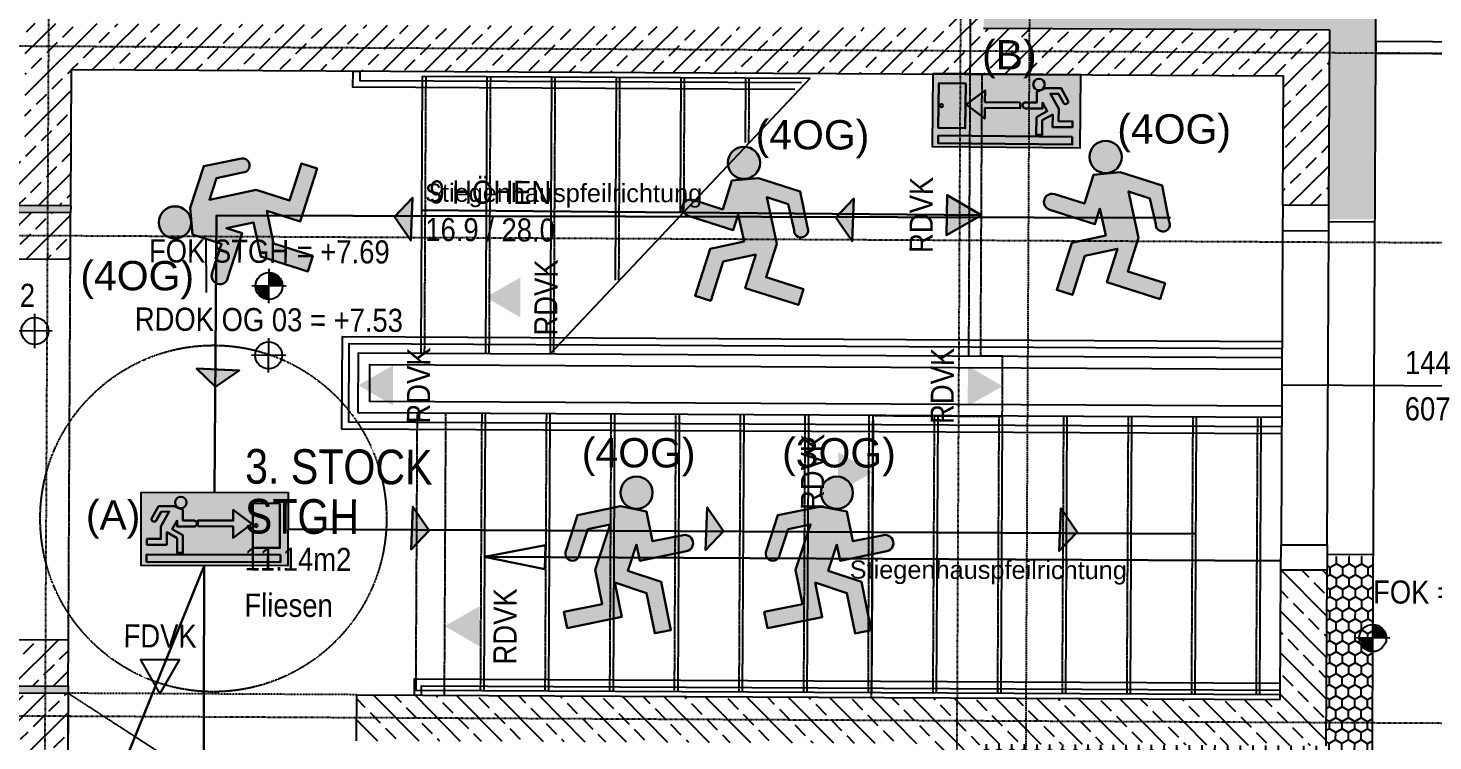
# Model space of a CAD drawing. Header units: millimetres. Extents: x -1798295 to -1733564, y -52013 to 52701.
# Drawn here: x -1785324 to -1779239, y 15150 to 18236 of the extents above; entities that cross this region are included whole.
import ezdxf
from ezdxf.enums import TextEntityAlignment as Align

# ---------------------------------------------------------------- set-up
doc = ezdxf.new("R2010")
doc.units = ezdxf.units.MM
for name, pattern in [('HIDDEN2', [0.1875, 0.125, -0.0625]), ('STRICHLINIE', [0.75, 0.5, -0.25]), ('STRICHPUNKT', [1, 0.5, -0.25, 0, -0.25])]:
    doc.linetypes.add(name, pattern=pattern)
for name, color, linetype in [('00-TXT---------M0', 8, 'Continuous'), ('01-BFL-G00-L03-M0', 10, 'Continuous'), ('01-SYM-G00-L03-M0', 8, 'Continuous'), ('01-TXT---------M0', 1, 'Continuous'), ('01-TXT---------PP', 1, 'Continuous'), ('01-TXT-G00-L03-M0', 1, 'Continuous'), ('02-AXO-G00-L03-M0', 8, 'STRICHPUNKT'), ('02-DIM-G00-L03-ACHSEN', 8, 'Continuous'), ('02-DIM-G00-L03-ROHBAU', 8, 'Continuous'), ('02-FIL-G00-L03-LILA', 223, 'Continuous'), ('02-FIL-G00-L03-STB', 8, 'Continuous'), ('02-HID-G00-L03-M0', 8, 'HIDDEN2'), ('02-TWA-G00-L03-M0', 4, 'Continuous'), ('02-WDA-G00-L03-M0', 8, 'Continuous'), ('02-ZWA-G00-L03-M0', 2, 'Continuous'), ('03-HID-G00-L03-M0', 8, 'HIDDEN2'), ('04-STO-G00-L03-M0', 1, 'Continuous'), ('04-SYM-G00-L03-EP', 8, 'Continuous'), ('04-TXT---------EP', 8, 'Continuous'), ('04-TXT-G00-L03-M0', 8, 'Continuous'), ('06-SYM-G00-L03-M0', 8, 'Continuous'), ('06-TXT-G00-L03-M0', 8, 'Continuous'), ('07-BAR-G00-L03-M0', 8, 'HIDDEN2')]:
    doc.layers.add(name, color=color, linetype=linetype)
doc.styles.add('ARIAL', font='arial.ttf', dxfattribs={"width": 0.85})
doc.styles.get("Standard").update_dxf_attribs({"font": 'arial.ttf'})
doc.dimstyles.new('pp chromy&schneider', dxfattribs={"dimscale": 0.005, "dimtxt": 25, "dimasz": 10, "dimexe": 0, "dimexo": 0, "dimgap": 5, "dimtad": 1, "dimdec": 1, "dimlfac": 100, "dimrnd": 0.1, "dimzin": 9, "dimdsep": 46, "dimtxsty": 'ARIAL', "dimblk": 'c&s kote', "dimcen": 0, "dimse1": 1, "dimse2": 1, "dimclrd": 8, "dimclrt": 8, "dimadec": 0, "dimazin": 0, "dimtfac": 0.75, "dimtdec": 1, "dimtix": 1, "dimtmove": 2, "dimatfit": 0, "dimldrblk": 'NONE', "dimfxl": 1, "dimtolj": 1, "dimlwd": -1, "dimarcsym": 0})
pattern_1 = [(89.70755, (-1820439.007, -33596.336), (-27.252855, 47.764726), [31.75, -63.5]), (209.70755, (-1820439.007, -33596.336), (-27.739039, -47.484027), [31.75, -63.5]), (149.70755, (-1820439.007, -33596.336), (-54.991893, 0.280699), [-63.5, 31.75])]

# ---------------------------------------------------------------- blocks, each defined once
blk = doc.blocks.new('06-TXT')
at = {"color": 8, "style": 'ARIAL', "width": 0.85}
blk.add_attdef('STAIR', text='', height=0.1, dxfattribs=at).set_placement((0.009, 0.0457), align=Align.CENTER)
blk.add_attdef('STG', text='', height=0.1, dxfattribs=at).set_placement((0.009, -0.0543), align=Align.TOP_CENTER)
blk = doc.blocks.new('01-SQM')
at = {"layer": '01-TXT---------M0', "color": 1, "style": 'ARIAL', "width": 0.85}
blk.add_attdef('ROOM', (0, 0), '', height=0.15, dxfattribs=at)
blk.add_attdef('AREA', text='', height=0.1, dxfattribs=at).set_placement((0, -0.06), align=Align.TOP_LEFT)
at = {"layer": '01-TXT---------PP', "color": 1, "style": 'ARIAL', "width": 0.85}
blk.add_attdef('NR', text='', height=0.15, dxfattribs=at).set_placement((-0.1173, 0), align=Align.RIGHT)
blk.add_attdef('FLOOR', text='', height=0.1, dxfattribs=at).set_placement((0, -0.26), align=Align.TOP_LEFT)
blk = doc.blocks.new('01-HK1')
for p, q in [((-0.0005, -0.0742), (-0.0005, 0.0742)), ((0.0737, 0), (-0.0747, 0))]:
    blk.add_line(p, q)
blk.add_circle((-0.0005, 0), 0.0586)
for points in [[(-0.0005, 0.0586), (0.0409, 0.0414), (-0.0005, 0)], [(-0.0005, 0), (0.0581, 0), (0.0409, 0.0414)], [(-0.0591, 0), (-0.0419, -0.0414), (-0.0005, 0)], [(-0.0419, -0.0414), (-0.0005, -0.0586), (-0.0005, 0)]]:
    blk.add_solid(points)
at = {"layer": '01-TXT---------M0', "color": 8, "style": 'ARIAL', "width": 0.85}
blk.add_attdef('HEIGHT', text='', height=0.1, dxfattribs=at).set_placement((0, 0.2), align=Align.TOP_CENTER)
blk = doc.blocks.new('04-TXT')
blk.add_line((0, 0), (0.9529, 0))
at = {"layer": '04-TXT---------EP', "color": 8, "style": 'ARIAL', "width": 0.85}
blk.add_attdef('WIDTH', text='', height=0.1, dxfattribs=at).set_placement((0.6322, 0.05), align=Align.CENTER)
blk.add_attdef('HEIGHT', text='', height=0.1, dxfattribs=at).set_placement((0.6322, -0.05), align=Align.TOP_CENTER)
blk = doc.blocks.new('c&s kote')
at = {"color": 8}
for p, q in [((0, -2), (0, 2)), ((0, 2), (0, -2)), ((-2, 0), (2, 0)), ((2, 0), (-2, 0))]:
    blk.add_line(p, q, dxfattribs=at)
blk.add_circle((0, 0), 0.5, dxfattribs=at)
blk = doc.blocks.new('*D267')
at = {"layer": '02-DIM-G00-L03-ACHSEN', "color": 8, "transparency": 16777216}
blk.add_arc((-1792666.4, 22001.5), 778.1, 89.71123, 180.44033, dxfattribs=at)
at = {"layer": 'Defpoints', "color": 0, "transparency": 16777216}
for p in [(-1792653.3, 24562.6), (-1793054.9, 22675.7), (-1776835.5, 22124.1), (-1797855.1, 21961.3), (-1792767.6, 2162.9)]:
    blk.add_point(p, dxfattribs=at)
at = {"layer": '02-DIM-G00-L03-ACHSEN', "color": 8, "transparency": 16777216, "xscale": 0.05, "yscale": 0.05, "zscale": 0.05}
for p, rotation in [((-1792662.4, 22779.6), 359.7093907912024), ((-1793444.5, 21995.4), 270.4421692186414)]:
    blk.add_blockref('c&s kote', p, dxfattribs=dict(at, rotation=rotation))
at = {"layer": '02-DIM-G00-L03-ACHSEN', "color": 8, "transparency": 16777216, "insert": (-1793217.4, 22551), "char_height": 0.125, "attachment_point": 5, "rotation": 45.07578, "style": 'ARIAL'}
blk.add_mtext('\\A1;90.74°', dxfattribs=at)
blk = doc.blocks.new('_None')
blk = doc.blocks.new('*D268')
at = {"layer": '02-DIM-G00-L03-ACHSEN', "color": 8, "transparency": 16777216}
blk.add_arc((-1792755.5, 4529.5), 1076, 180.01712, 269.70489, dxfattribs=at)
at = {"layer": 'Defpoints', "color": 0, "transparency": 16777216}
for p in [(-1792653.3, 24562.6), (-1797944.1, 4528.2), (-1780355.4, 4532.6), (-1793688.2, 3992.9), (-1792767.6, 2162.9)]:
    blk.add_point(p, dxfattribs=at)
at = {"layer": '02-DIM-G00-L03-ACHSEN', "color": 8, "transparency": 16777216, "xscale": 0.05, "yscale": 0.05, "zscale": 0.05}
for p, rotation in [((-1793831.5, 4529.2), 90.01578713805407), ((-1792761, 3453.5), 359.7062187732265)]:
    blk.add_blockref('c&s kote', p, dxfattribs=dict(at, rotation=rotation))
at = {"layer": '02-DIM-G00-L03-ACHSEN', "color": 8, "transparency": 16777216, "insert": (-1793518.2, 3770.5), "char_height": 0.125, "attachment_point": 5, "rotation": 314.861, "style": 'ARIAL'}
blk.add_mtext('\\A1;89.69°', dxfattribs=at)
blk = doc.blocks.new('*D269')
at = {"layer": '02-DIM-G00-L03-ACHSEN', "color": 8, "transparency": 16777216}
blk.add_arc((-1792685.8, 18195.1), 799.5, 89.71113, 179.70397, dxfattribs=at)
at = {"layer": 'Defpoints', "color": 0, "transparency": 16777216}
for p in [(-1792653.3, 24562.6), (-1793082, 18889.5), (-1797874.2, 18221.6), (-1776856, 18114.3), (-1792767.6, 2162.9)]:
    blk.add_point(p, dxfattribs=at)
at = {"layer": '02-DIM-G00-L03-ACHSEN', "color": 8, "transparency": 16777216, "xscale": 0.05, "yscale": 0.05, "zscale": 0.05}
for p, rotation in [((-1792681.7, 18994.5), 359.709341686303), ((-1793485.3, 18199.2), 269.7057583348827)]:
    blk.add_blockref('c&s kote', p, dxfattribs=dict(at, rotation=rotation))
at = {"layer": '02-DIM-G00-L03-ACHSEN', "color": 8, "transparency": 16777216, "insert": (-1793248.3, 18763.3), "char_height": 0.125, "attachment_point": 5, "rotation": 44.70755, "style": 'ARIAL'}
blk.add_mtext('\\A1;90.00°', dxfattribs=at)
blk = doc.blocks.new('*D281')
at = {"layer": '02-DIM-G00-L03-ROHBAU', "color": 8, "transparency": 16777216}
blk.add_arc((-1792666.4, 21995.7), 783.2, 89.71121, 180.37637, dxfattribs=at)
at = {"layer": 'Defpoints', "color": 0, "transparency": 16777216}
for p in [(-1792653.3, 24562.6), (-1793057.2, 22674.4), (-1774835.6, 22113.9), (-1797855.1, 21961.3), (-1792767.6, 2162.9)]:
    blk.add_point(p, dxfattribs=at)
at = {"layer": '02-DIM-G00-L03-ROHBAU', "color": 8, "transparency": 16777216, "xscale": 0.05, "yscale": 0.05, "zscale": 0.05}
for p, rotation in [((-1792662.4, 22778.8), 359.7093790118503), ((-1793449.5, 21990.5), 270.3781986254408)]:
    blk.add_blockref('c&s kote', p, dxfattribs=dict(at, rotation=rotation))
at = {"layer": '02-DIM-G00-L03-ROHBAU', "color": 8, "transparency": 16777216, "insert": (-1793220.7, 22549.1), "char_height": 0.125, "attachment_point": 5, "rotation": 45.04379, "style": 'ARIAL'}
blk.add_mtext('\\A1;91°', dxfattribs=at)
blk = doc.blocks.new('*D282')
at = {"layer": '02-DIM-G00-L03-ROHBAU', "color": 8, "transparency": 16777216}
blk.add_arc((-1792685.8, 18195.1), 799.5, 89.71113, 179.70397, dxfattribs=at)
at = {"layer": 'Defpoints', "color": 0, "transparency": 16777216}
for p in [(-1792653.3, 24562.6), (-1793082, 18889.5), (-1797874.2, 18221.6), (-1774856, 18104.1), (-1792767.6, 2162.9)]:
    blk.add_point(p, dxfattribs=at)
at = {"layer": '02-DIM-G00-L03-ROHBAU', "color": 8, "transparency": 16777216, "xscale": 0.05, "yscale": 0.05, "zscale": 0.05}
for p, rotation in [((-1792681.7, 18994.5), 359.7093416863025), ((-1793485.3, 18199.2), 269.7057583348218)]:
    blk.add_blockref('c&s kote', p, dxfattribs=dict(at, rotation=rotation))
at = {"layer": '02-DIM-G00-L03-ROHBAU', "color": 8, "transparency": 16777216, "insert": (-1793248.3, 18763.3), "char_height": 0.125, "attachment_point": 5, "rotation": 44.70755, "style": 'ARIAL'}
blk.add_mtext('\\A1;90°', dxfattribs=at)
blk = doc.blocks.new('01-HK2')
for p, q in [((0, -0.098), (0, 0.098)), ((0.098, 0), (-0.098, 0))]:
    blk.add_line(p, q)
blk.add_circle((0, 0), 0.0773)
at = {"layer": '01-TXT---------M0', "color": 8, "style": 'ARIAL', "width": 0.85}
blk.add_attdef('HEIGHT', text='', height=0.1, rotation=360, dxfattribs=at).set_placement((0, 0.132), align=Align.BOTTOM_CENTER)
blk = doc.blocks.new('01-hk4')
blk.add_lwpolyline([(0, 0, 0, 0.270625, 0), (0, 0.234375, 0.270625, 0.270625, 0)], format="xyseb")
at = {"layer": '00-TXT---------M0', "color": 8, "style": 'ARIAL', "width": 0.85}
blk.add_attdef('HEIGHT', text='', height=0.1, dxfattribs=at).set_placement((0, 0.35), align=Align.CENTER)
blk = doc.blocks.new('01-HK3')
blk.add_lwpolyline([(0, 0), (0.0423, 0.0732), (-0.0423, 0.0732)], close=True)
at = {"color": 0, "style": 'ARIAL', "width": 0.85}
blk.add_attdef('HEIGHT', text='', height=0.05, dxfattribs=at).set_placement((0, 0.35), align=Align.TOP_CENTER)
blk = doc.blocks.new('9809550')
at = {"color": 18, "lineweight": 30, "true_color": 0x000000}
for points in [[(423921.7, 99168.8), (423956.8, 99168.8), (423956.8, 99202.9), (423984.5, 99214.5), (424033.7, 99214.5), (424053.8, 99178.3)], [(424040.2, 99170.9), (424025.2, 99196.7), (423999.7, 99196.8), (424026.2, 99150.3), (424026.2, 99110.9), (424070.2, 99110.9), (424070.2, 99092.3), (424007.5, 99092.3), (424007.5, 99131.7), (423975, 99113.1), (423975, 99067), (423956.5, 99067), (423956.5, 99122.4), (423990.5, 99141.9), (423975.1, 99168.8), (423975.1, 99150.2), (423921.7, 99150.3)]]:
    blk.add_lwpolyline(points, dxfattribs=at)
blk.add_circle((423963.6, 99225.9), 18.1, dxfattribs=at)
for centre, radius, start, end in [((424047.8, 99173.1), 7.96, 195.7299, 41.4005), ((423921.7, 99159.5), 9.27, 89.9849, 270.0151)]:
    blk.add_arc(centre, radius, start, end, dxfattribs=at)
blk = doc.blocks.new('595995')
blk.add_hatch(color=256).paths.add_polyline_path([(423732.4, 99468.9), (423791.5, 99424.8), (423791.5, 99458.8), (423902.8, 99458.8), (423902.6, 99477.2), (423791.8, 99477.2), (423791.8, 99513.6)])
at = {"color": 18, "lineweight": 30, "true_color": 0x000000}
blk.add_lwpolyline([(423902.6, 99477.2), (423791.8, 99477.2), (423791.8, 99513.6), (423732.4, 99468.9), (423791.5, 99424.8), (423791.5, 99458.8), (423902.8, 99458.8), (423902.6, 99477.2)], dxfattribs=at)
blk = doc.blocks.new('RIVO-RZ-ARR_right')
h = blk.add_hatch(color=100)
h.paths.add_polyline_path([(423617.7, 99567.6), (423617.7, 99335.8), (424081.3, 99335.8), (424081.3, 99567.6)])
h.paths.add_polyline_path([(424057.5, 99371.2), (424057.5, 99347.4), (423635.1, 99347.4), (423635.1, 99371.2)], flags=16)
h.paths.add_polyline_path([(423970.6, 99533.1), (424055.7, 99533.1), (424055.7, 99392.7), (423970.6, 99392.7)], flags=16)
h = blk.add_hatch(color=256)
h.paths.add_polyline_path([(423706.5, 99506.1), (423680.1, 99459.6), (423680.1, 99420.2), (423636.1, 99420.2), (423636.1, 99401.6), (423698.8, 99401.6), (423698.8, 99441), (423731.3, 99422.4), (423731.3, 99376.3), (423749.8, 99376.3), (423749.8, 99431.8), (423715.7, 99451.2), (423731.2, 99478.1), (423731.2, 99459.5), (423784.6, 99459.6, 0.998804), (423784.5, 99478.1), (423749.5, 99478.1), (423749.5, 99512.3), (423721.8, 99523.9), (423672.6, 99523.9), (423652.5, 99487.7, 1.25347), (423666.1, 99480.2), (423681.1, 99506)])
h.paths.add_polyline_path([(423760.8, 99535.2, 1), (423724.6, 99535.2, 1)])
h = blk.add_hatch(color=256)
h.paths.add_polyline_path([(424055.7, 99533.1), (423970.6, 99533.1), (423970.6, 99392.7), (424055.7, 99392.7)])
h.paths.add_polyline_path([(423985.2, 99463.1, -1), (423975.2, 99463.1, -1)], flags=16)
blk.add_hatch(color=256).paths.add_polyline_path([(424057.5, 99347.4), (424057.5, 99371.2), (423635.1, 99371.2), (423635.1, 99347.4)])
blk.add_lwpolyline([(423617.7, 99567.6), (424081.3, 99567.6), (424081.3, 99335.8), (423617.7, 99335.8)], close=True)
at = {"color": 18, "lineweight": 30, "true_color": 0x000000}
for points in [[(424055.7, 99533.1), (423970.6, 99533.1), (423970.6, 99392.7), (424055.7, 99392.7)], [(424057.5, 99371.2), (423635.1, 99371.2), (423635.1, 99347.4), (424057.5, 99347.4)]]:
    blk.add_lwpolyline(points, close=True, dxfattribs=at)
blk.add_circle((423980.2, 99463.1), 5, dxfattribs=at)
at = {"xscale": -1, "rotation": 359.9999999997448}
blk.add_blockref('9809550', (847706.3, 309.3), dxfattribs=at)
at = {"rotation": 180.0000000000325}
blk.add_blockref('595995', (847699.7, 198937.4), dxfattribs=at)
blk = doc.blocks.new('RIVO-SIBEL-ARR-left')
h = blk.add_hatch(color=100)
h.paths.add_polyline_path([(3656.51, 1956.46), (3656.51, 1947.63), (3674.18, 1947.63), (3674.18, 1956.46)])
h.paths.add_polyline_path([(3662.75, 1954.45), (3662.75, 1953.06), (3666.97, 1953.06), (3666.98, 1952.36), (3662.74, 1952.36), (3662.74, 1951.07), (3660.49, 1952.74)], flags=16)
h.paths.add_polyline_path([(3660.42, 1955.25), (3660.42, 1949.9), (3657.18, 1949.9), (3657.18, 1955.25)], flags=16)
h.paths.add_polyline_path([(3657.73, 1952.58, -1), (3657.35, 1952.58, -1)], flags=0)
h.paths.add_polyline_path([(3667.61, 1953.06), (3668.95, 1953.06), (3668.95, 1954.36), (3669.48, 1954.59, -0.535619), (3668.52, 1955.23, -1), (3669.9, 1955.23, -0.302406), (3669.48, 1954.59), (3670.01, 1954.8), (3671.88, 1954.8), (3672.65, 1953.42, -1.25347), (3672.13, 1953.14), (3671.56, 1954.12), (3670.59, 1954.12), (3671.59, 1952.35), (3671.59, 1950.85), (3673.27, 1950.85), (3673.27, 1950.14), (3670.88, 1950.14), (3670.88, 1951.64), (3669.64, 1950.93), (3669.64, 1949.18), (3668.94, 1949.18), (3668.94, 1951.29), (3670.24, 1952.03), (3669.65, 1953.05), (3669.65, 1952.35), (3667.61, 1952.35, -1)], flags=16)
h.paths.add_polyline_path([(3673.27, 1948.98), (3673.27, 1948.07), (3657.18, 1948.07), (3657.18, 1948.98)], flags=16)
h = blk.add_hatch(color=256)
h.paths.add_polyline_path([(3670.59, 1954.12), (3671.56, 1954.12), (3672.13, 1953.14, 1.25347), (3672.65, 1953.42), (3671.88, 1954.8), (3670.01, 1954.8), (3668.95, 1954.36), (3668.95, 1953.06), (3667.61, 1953.06, 1), (3667.61, 1952.35), (3669.65, 1952.35), (3669.65, 1953.05), (3670.24, 1952.03), (3668.94, 1951.29), (3668.94, 1949.18), (3669.64, 1949.18), (3669.64, 1950.93), (3670.88, 1951.64), (3670.88, 1950.14), (3673.27, 1950.14), (3673.27, 1950.85), (3671.59, 1950.85), (3671.59, 1952.35)])
h.paths.add_polyline_path([(3668.52, 1955.23, 1), (3669.9, 1955.23, 1)])
h = blk.add_hatch(color=7)
h.paths.add_polyline_path([(3660.42, 1955.25), (3657.18, 1955.25), (3657.18, 1949.9), (3660.42, 1949.9)])
h.paths.add_polyline_path([(3657.73, 1952.58, -1), (3657.35, 1952.58, -1)], flags=16)
h.paths.add_polyline_path([(3673.27, 1948.07), (3673.27, 1948.98), (3657.18, 1948.98), (3657.18, 1948.07)])
blk.add_hatch(color=256).paths.add_polyline_path([(3662.75, 1953.06), (3662.75, 1954.45), (3660.49, 1952.74), (3662.74, 1951.07), (3662.74, 1952.36), (3666.98, 1952.36), (3666.97, 1953.06)])
blk.add_lwpolyline([(3656.51, 1956.46), (3674.18, 1956.46), (3674.18, 1947.63), (3656.51, 1947.63)], close=True)
at = {"color": 18, "lineweight": 30, "true_color": 0x000000}
for points in [[(3660.42, 1955.25), (3657.18, 1955.25), (3657.18, 1949.9), (3660.42, 1949.9)], [(3673.27, 1948.98), (3657.18, 1948.98), (3657.18, 1948.07), (3673.27, 1948.07)]]:
    blk.add_lwpolyline(points, close=True, dxfattribs=at)
blk.add_lwpolyline([(3666.97, 1953.06), (3662.75, 1953.06), (3662.75, 1954.45), (3660.49, 1952.74), (3662.74, 1951.07), (3662.74, 1952.36), (3666.98, 1952.36), (3666.97, 1953.06)], dxfattribs=at)
blk.add_circle((3657.54, 1952.58), 0.19, dxfattribs=at)
at = {"xscale": 0.0381026673526157, "yscale": 0.0381026673526157, "zscale": 0.0381026673526157}
blk.add_blockref('9809550', (-12484.93, -1825.54), dxfattribs=at)
blk = doc.blocks.new('4444444')
at = {"lineweight": 30}
h = blk.add_hatch(color=100, dxfattribs=at)
h.dxf.hatch_style = 1
h.paths.add_polyline_path([(431810.8, 98429.5), (431736, 98429.5), (431806.7, 98326.5)])
h.paths.add_polyline_path([(431814, 98511.5), (431736, 98429.5), (431810.8, 98429.5)])
at = {"color": 102, "lineweight": 30, "true_color": 0x21de37}
blk.add_lwpolyline([(431736, 98429.5), (431806.7, 98326.5), (431736, 98429.5), (431814, 98511.5), (431806.7, 98326.5)], dxfattribs=at)
blk = doc.blocks.new('750298750')
h = blk.add_hatch(color=3)
h.paths.add_polyline_path([(426943.6, 99576.9), (426968.1, 99576.8), (426982.5, 99552, 1.25347), (426995.6, 99559.2), (426976.3, 99594), (426929, 99594), (426902.3, 99582.8), (426902.3, 99550), (426868.6, 99550, 1), (426868.6, 99532.2), (426919.9, 99532.1), (426919.9, 99550), (426934.8, 99524.1), (426902.1, 99505.4), (426902.1, 99452.1), (426919.8, 99452.1), (426919.8, 99496.4), (426951.1, 99514.3), (426951.1, 99476.4), (427011.4, 99476.4), (427011.4, 99494.3), (426969.1, 99494.3), (426969.1, 99532.2)])
h.paths.add_polyline_path([(426891.5, 99604.9, 1), (426926.3, 99604.9, 1)])
at = {"xscale": 0.9619413167778113, "yscale": 0.9619413167778113, "zscale": 0.9619413167778113}
blk.add_blockref('9809550', (19080.8, 4155.4), dxfattribs=at)

msp = doc.modelspace()

# ---------------------------------------------------------------- hatches: boundary and pattern name
at = {"layer": '02-FIL-G00-L03-LILA', "true_color": 0x636466}
h = msp.add_hatch(dxfattribs=at)
h.set_pattern_fill('HONEY', color=251, scale=10, angle=197.04654197, style=0)
h.set_pattern_definition(pattern_1)
h.paths.add_polyline_path([(-1780984.4126, 18435.3634), (-1780977.1458, 19859.0386), (-1781177.1432, 19860.0594), (-1781177.4494, 19800.0602), (-1781185.4308, 18236.3869), (-1779685.4504, 18228.7306), (-1779689.3295, 17468.7405), (-1779689.6358, 17408.7413), (-1779489.6384, 17407.7204), (-1779484.4321, 18427.7071)])
h = msp.add_hatch(dxfattribs=at)
h.set_pattern_fill('HONEY', color=251, scale=10, angle=107.04654197, style=0)
h.set_pattern_definition([(359.70755, (-1820439.007, -33596.336), (47.764726, 27.252855), [31.75, -63.5]), (119.70755, (-1820439.007, -33596.336), (-47.484027, 27.739039), [31.75, -63.5]), (59.70755, (-1820439.007, -33596.336), (0.280699, 54.991893), [-63.5, 31.75])])
h.paths.add_polyline_path([(-1785139.4117, 17466.5587), (-1787569.38, 17478.9619), (-1787580.1499, 15368.9894), (-1785150.1815, 15356.5862), (-1785150.0284, 15386.5858), (-1787549.9971, 15398.8359), (-1787539.5335, 17448.8092), (-1785139.5648, 17436.5591)])
h = msp.add_hatch(dxfattribs=at)
h.set_pattern_fill('HONEY', color=251, scale=10, angle=197.04654197, style=0)
h.set_pattern_definition(pattern_1)
h.paths.add_polyline_path([(-1779502.2968, 14927.7527), (-1779497.0905, 15947.7395), (-1779697.0879, 15948.7603), (-1779697.3942, 15888.7611), (-1779701.2734, 15128.771), (-1781201.2538, 15136.4273), (-1781205.184, 14366.4373), (-1781205.4903, 14306.4381), (-1781005.4929, 14305.4172), (-1781002.2773, 14935.409)])
at = {"layer": '02-FIL-G00-L03-STB', "true_color": 0x636466}
h = msp.add_hatch(dxfattribs=at)
h.set_pattern_fill('ANSI33', color=251, scale=20, angle=107.04654197, style=0)
h.set_pattern_definition([(44.70755, (-1820439.01, -33596.34), (-89.34302, 90.25976), []), (44.70755, (-1820349.2, -33596.8), (-89.34302, 90.25976), [63.5, -31.75])])
h.paths.add_polyline_path([(-1785150.1815, 15356.5862), (-1787580.1499, 15368.9894), (-1787569.38, 17478.9619), (-1785139.4117, 17466.5587), (-1785136.4002, 18056.551), (-1779886.4686, 18029.754), (-1779889.3269, 17469.7613), (-1779689.3295, 17468.7405), (-1779685.4504, 18228.7306), (-1781185.4308, 18236.3869), (-1781177.4494, 19800.0602), (-1781257.4484, 19800.4685), (-1781257.4483, 19800.4802), (-1781377.4467, 19801.1103), (-1781385.4282, 18237.4077), (-1785335.3768, 18257.5693), (-1785338.3882, 17667.577), (-1785678.3838, 17669.3124), (-1787768.3566, 17679.9802), (-1787783.4865, 14670.0182), (-1787583.7228, 14668.9985), (-1787581.1707, 15168.992), (-1785351.1998, 15157.6097), (-1785353.905, 14627.6166), (-1785153.9076, 14626.5957)])
h = msp.add_hatch(dxfattribs=at)
h.set_pattern_fill('ANSI33', color=251, scale=20, angle=107.04654197, style=0)
h.set_pattern_definition([(44.70755, (-1820439.01, -33596.34), (-89.34302, 90.25976), []), (44.70755, (-1820349.2, -33596.8), (-89.34302, 90.25976), [63.5, -31.75])])
h.paths.add_polyline_path([(-1785139.5648, 17436.5591), (-1787539.5335, 17448.8092), (-1787549.9971, 15398.8359), (-1785150.0284, 15386.5858), (-1785149.0076, 15586.5832), (-1787348.9789, 15597.8124), (-1787340.557, 17247.791), (-1785140.5856, 17236.5617)])
h = msp.add_hatch(dxfattribs=at)
h.set_pattern_fill('ANSI33', color=251, scale=20, angle=197.04654197, style=0)
h.set_pattern_definition([(134.70755, (-1820439.01, -33596.34), (-90.25976, -89.34302), []), (134.70755, (-1820438.55, -33506.53), (-90.25976, -89.34302), [63.5, -31.75])])
h.paths.add_polyline_path([(-1779697.3942, 15888.7611), (-1779897.3916, 15889.7819), (-1779900.2499, 15329.7892), (-1783900.1978, 15350.206), (-1783901.2187, 15150.2086), (-1781401.2512, 15137.4481), (-1781405.1814, 14367.4581), (-1781205.184, 14366.4373), (-1781201.2538, 15136.4273), (-1779701.2734, 15128.771)])

# ---------------------------------------------------------------- linework, layer by layer
msp.add_line((-1784554.4429, 17326.5739), (-1784553.0524, 17092.1122))
at = {"color": 1, "lineweight": 30}
for points in [[(-1783619.4825, 17448.8005), (-1781194.5652, 17426.423), (-1781343.2981, 17513.2442), (-1781345.8994, 17339.6092), (-1781194.5652, 17426.423)], [(-1783347.1425, 15947.3909), (-1783081.985, 15997.5761), (-1783085.1448, 15894.1672), (-1783347.1425, 15947.3909), (-1779897.1874, 15929.7814)]]:
    msp.add_lwpolyline(points, dxfattribs=at)
at = {"color": 102, "lineweight": 30, "true_color": 0x21de37}
for points in [[(-1780375.7938, 17414.8594), (-1784508.5081, 17424.3157), (-1784515.7921, 16226.6497)], [(-1784198.0284, 16066.858), (-1780266.595, 16046.7909)], [(-1785156.6128, 14096.6026), (-1784564.9212, 14093.5825), (-1784560.7681, 15908.6234)]]:
    msp.add_lwpolyline(points, dxfattribs=at)
at = {"color": 4, "lineweight": 30}
msp.add_lwpolyline([(-1785293.3808, 14100.6764), (-1784560.7681, 15908.6234)], dxfattribs=at)
at = {"layer": '01-BFL-G00-L03-M0', "color": 251, "linetype": 'STRICHLINIE', "ltscale": 0.5, "true_color": 0x636466}
msp.add_lwpolyline([(-1781030.6604, 9392.3281), (-1780964.3569, 22382.1598), (-1777964.7341, 22405.372)], dxfattribs=at)
at = {"layer": '02-AXO-G00-L03-M0', "color": 251, "true_color": 0x636466}
for points in [[(-1785203.3871, 24524.5717), (-1785317.721, 2124.8635)], [(-1781253.4385, 24504.4102), (-1781367.7724, 2104.702)], [(-1776855.9976, 18114.287), (-1797874.2244, 18221.5695)], [(-1776860.1831, 17294.2977), (-1797878.4098, 17401.5802)], [(-1776870.7998, 15214.3248), (-1797889.0266, 15321.6073)]]:
    msp.add_lwpolyline(points, dxfattribs=at)
at = {"layer": '02-HID-G00-L03-M0', "color": 251, "true_color": 0x636466}
for points in [[(-1781163.6261, 33814.6613), (-1781250.3881, 16816.6999)], [(-1781670.2269, 15338.8236), (-1781663.9997, 16558.8077), (-1781104.007, 16555.9494), (-1781102.6799, 16815.946), (-1781197.6787, 16816.4309), (-1781191.4516, 18036.415)], [(-1785149.0076, 15586.5832), (-1785140.5856, 17236.5617)], [(-1783520.2028, 15348.2664), (-1783513.9756, 16568.2505)]]:
    msp.add_lwpolyline(points, dxfattribs=at)
at = {"layer": '02-HID-G00-L03-M0', "color": 251, "ltscale": 0.5, "true_color": 0x636466}
msp.add_lwpolyline([(-1783900.1978, 15350.206), (-1785150.1815, 15356.5862)], dxfattribs=at)
at = {"layer": '02-TWA-G00-L03-M0', "color": 251, "true_color": 0x636466}
for p, q in [((-1781185.4308, 18236.3869), (-1779685.4504, 18228.7306)), ((-1785139.4117, 17466.5587), (-1787569.38, 17478.9619)), ((-1787580.1499, 15368.9894), (-1785150.1815, 15356.5862)), ((-1783901.2187, 15150.2086), (-1783900.1978, 15350.206)), ((-1783900.1978, 15350.206), (-1779900.2499, 15329.7892))]:
    msp.add_line(p, q, dxfattribs=at)
for points in [[(-1779689.3295, 17468.7405), (-1779685.4504, 18228.7306)], [(-1785139.4117, 17466.5587), (-1785136.4002, 18056.551)], [(-1785136.4002, 18056.551), (-1779886.4686, 18029.754)], [(-1779889.3269, 17469.7613), (-1779886.4686, 18029.754)], [(-1779689.3295, 17468.7405), (-1779889.3269, 17469.7613)], [(-1779900.2499, 15329.7892), (-1779897.3916, 15889.7819)], [(-1779697.3942, 15888.7611), (-1779897.3916, 15889.7819)], [(-1779701.2734, 15128.771), (-1779697.3942, 15888.7611)], [(-1785150.1815, 15356.5862), (-1785153.831, 14641.5955)], [(-1785150.1815, 15356.5862), (-1785151.2024, 15156.5888)]]:
    msp.add_lwpolyline(points, dxfattribs=at)
msp.add_lwpolyline([(-1785139.5648, 17436.5591), (-1787539.5335, 17448.8092), (-1787549.9971, 15398.8359), (-1785150.0284, 15386.5858), (-1785149.0076, 15586.5832), (-1787348.9789, 15597.8124), (-1787340.557, 17247.791), (-1785140.5856, 17236.5617)], close=True, dxfattribs=at)
at = {"layer": '02-WDA-G00-L03-M0', "color": 251, "true_color": 0x636466}
for points in [[(-1781002.2773, 14935.409), (-1779502.2968, 14927.7527), (-1779484.4321, 18427.7071), (-1780984.4126, 18435.3634)], [(-1785139.4117, 17466.5587), (-1785139.5648, 17436.5591)], [(-1779689.6868, 17398.7414), (-1779489.6894, 17397.7206)], [(-1779697.0369, 15958.7602), (-1779497.0395, 15957.7393)], [(-1785150.0284, 15386.5858), (-1785150.1815, 15356.5862)]]:
    msp.add_lwpolyline(points, dxfattribs=at)
at = {"layer": '02-ZWA-G00-L03-M0', "color": 251, "true_color": 0x636466}
msp.add_lwpolyline([(-1779485.7082, 18177.7104), (-1779485.9634, 18127.7111), (-1778505.9762, 18122.7089), (-1778505.7209, 18172.7083), (-1779485.7082, 18177.7104)], close=True, dxfattribs=at)
at = {"layer": '03-HID-G00-L03-M0', "color": 251, "ltscale": 0.5, "true_color": 0x636466}
msp.add_lwpolyline([(-1785150.1815, 15356.5862), (-1781412.4804, 12937.4768)], dxfattribs=at)
at = {"layer": '04-STO-G00-L03-M0', "color": 251, "true_color": 0x636466}
for points in [[(-1779889.3269, 17469.7613), (-1779889.8884, 17359.7628), (-1779689.891, 17358.7419), (-1779689.3295, 17468.7405)], [(-1779897.3916, 15889.7819), (-1779896.8301, 15999.7805), (-1779696.8327, 15998.7596), (-1779697.3942, 15888.7611)]]:
    msp.add_lwpolyline(points, close=True, dxfattribs=at)
at = {"layer": '04-SYM-G00-L03-EP', "color": 251, "true_color": 0x636466}
for points in [[(-1779889.8884, 17359.7628), (-1779896.8301, 15999.7805)], [(-1779696.8327, 15998.7596), (-1779689.891, 17358.7419)]]:
    msp.add_lwpolyline(points, dxfattribs=at)
at = {"layer": '06-SYM-G00-L03-M0', "color": 251, "true_color": 0x636466}
for points in [[(-1782002.1317, 17970.552), (-1783916.7734, 17980.3248), (-1783916.4161, 18050.3239), (-1783886.4165, 18050.1708), (-1783886.6207, 18010.1713), (-1781973.9789, 18000.4087)], [(-1783616.5221, 18028.7929), (-1783622.6471, 16828.8086)], [(-1783616.5221, 18028.7929), (-1781936.544, 18020.2179)], [(-1783336.5257, 18027.3638), (-1783342.6508, 16827.3794)], [(-1783056.5294, 18025.9346), (-1783062.6544, 16825.9502)], [(-1781936.544, 18020.2179), (-1783062.6544, 16825.9502)], [(-1782776.533, 18024.5054), (-1782781.0247, 17144.5169)], [(-1782496.5367, 18023.0762), (-1782499.4971, 17443.0838)], [(-1782216.5403, 18021.6471), (-1782217.9695, 17741.6507)], [(-1779894.3801, 16479.7742), (-1783964.3271, 16500.5483), (-1783962.2854, 16900.5431), (-1779892.3384, 16879.769)], [(-1779894.227, 16509.7738), (-1783934.1743, 16530.3948), (-1783932.4389, 16870.3903), (-1779892.4915, 16849.7694)], [(-1779894.0228, 16549.7733), (-1783893.9707, 16570.1901), (-1783892.6436, 16830.1867), (-1779892.6957, 16809.7699)], [(-1779893.7676, 16599.7727), (-1783843.7161, 16619.9342), (-1783842.8995, 16779.9321), (-1779892.9509, 16759.7706)], [(-1783343.9779, 16567.3828), (-1783350.1029, 15367.3984)], [(-1783063.9815, 16565.9536), (-1783070.1065, 15365.9692)], [(-1782783.9852, 16564.5244), (-1782790.1102, 15364.5401)], [(-1782503.9888, 16563.0953), (-1782510.1138, 15363.1109)], [(-1782223.9925, 16561.6661), (-1782230.1175, 15361.6817)], [(-1781943.9961, 16560.2369), (-1781950.1211, 15360.2525)], [(-1781384.0034, 16557.3786), (-1781390.1284, 15357.3942)], [(-1781104.007, 16555.9494), (-1781110.1321, 15355.965)], [(-1780824.0107, 16554.5202), (-1780830.1357, 15354.5358)], [(-1780544.0143, 16553.091), (-1780550.1394, 15353.1067)], [(-1780264.018, 16551.6619), (-1780270.143, 15351.6775)], [(-1781664.1018, 16538.808), (-1781670.1248, 15358.8234)], [(-1779984.0216, 16550.2327), (-1779990.1467, 15350.2483)], [(-1783650.2011, 15348.9299), (-1783649.8438, 15418.929), (-1779899.8926, 15399.7883)], [(-1779900.1478, 15349.7889), (-1783645.099, 15368.9041)], [(-1783620.2015, 15348.7768), (-1783619.9973, 15388.7763), (-1779900.0457, 15369.7887)]]:
    msp.add_lwpolyline(points, dxfattribs=at)
at = {"layer": '06-SYM-G00-L03-M0', "color": 251, "linetype": 'HIDDEN2', "true_color": 0x636466}
for points in [[(-1783601.5223, 18028.7164), (-1783607.6473, 16828.732)], [(-1783321.5259, 18027.2872), (-1783327.651, 16827.3028)], [(-1783041.5296, 18025.858), (-1783047.6546, 16825.8737)], [(-1782761.5332, 18024.4289), (-1782766.0249, 17144.4403)], [(-1782481.5369, 18022.9997), (-1782484.4973, 17443.0072)], [(-1782201.5405, 18021.5705), (-1782202.9697, 17741.5742)], [(-1783638.974, 16568.8885), (-1783645.099, 15368.9041)], [(-1783358.9777, 16567.4593), (-1783365.1027, 15367.475)], [(-1783078.9813, 16566.0302), (-1783085.1063, 15366.0458)], [(-1782798.985, 16564.601), (-1782805.11, 15364.6166)], [(-1782518.9886, 16563.1718), (-1782525.1136, 15363.1875)], [(-1782238.9923, 16561.7426), (-1782245.1173, 15361.7583)], [(-1781958.9959, 16560.3135), (-1781965.1209, 15360.3291)], [(-1781682.5001, 16558.9022), (-1781685.1246, 15358.8999)], [(-1781399.0032, 16557.4551), (-1781405.1282, 15357.4708)], [(-1781119.0068, 16556.026), (-1781125.1319, 15356.0416)], [(-1780839.0105, 16554.5968), (-1780845.1355, 15354.6124)], [(-1780559.0141, 16553.1676), (-1780565.1392, 15353.1832)], [(-1780279.0178, 16551.7384), (-1780285.1428, 15351.7541)], [(-1779999.0214, 16550.3093), (-1780005.1465, 15350.3249)]]:
    msp.add_lwpolyline(points, dxfattribs=at)
at = {"layer": '06-SYM-G00-L03-M0', "color": 251, "true_color": 0x636466}
for points in [[(-1783619.4825, 17448.8005, 0, 0, 0), (-1782762.116, 17444.4243, 100, 0, 0), (-1782499.4971, 17443.0838, 0, 0, 0)], [(-1779897.1874, 15929.7814, 0, 0, 0), (-1783084.5236, 15946.0504, 100, 0, 0), (-1783347.1425, 15947.3909, 0, 0, 0)]]:
    msp.add_lwpolyline(points, format="xyseb", dxfattribs=at)
at = {"layer": '07-BAR-G00-L03-M0', "color": 251, "true_color": 0x636466}
msp.add_circle((-1784521.3128, 16112.9386), 750, dxfattribs=at)

# ---------------------------------------------------------------- block references
for name, p, xscale, yscale, zscale, rotation in [('RIVO-SIBEL-ARR-left', (-1914100.1001, -51253.1265), 36.09829615085673, 36.09829615085673, 36.09829615085673, 359.4240370048823), ('RIVO-RZ-ARR_right', (-2366496.9287, -119083.6566), 1.372350253694371, 1.372350253694371, 1.372350253694371, 359.8688980570881)]:
    msp.add_blockref(name, p, dxfattribs=dict(xscale=xscale, yscale=yscale, zscale=zscale, rotation=rotation))
at = {"color": 102, "lineweight": 30, "true_color": 0x21de37}
for p, xscale, yscale, zscale, rotation in [((-1926953.3454, -1733324.1835), 4.0068236436394, 4.0068236436394, 4.0068236436394, 72.22117000188798), ((-3533335.9348, 154988.1386), 4.0068236436394, 4.0068236436394, 4.0068236436394, 342.3825180480824), ((-3531769.3252, 155013.4122), 4.006823643639398, 4.006823643639398, 4.006823643639398, 342.3825180480824), ((-26944.1933, -34956.3767), -4.006823643639398, 4.006823643639398, 4.006823643639398, 11.46336280662693), ((-26076.4271, -34956.5761), -4.006823643639398, 4.006823643639398, 4.006823643639398, 11.46336280662686)]:
    msp.add_blockref('750298750', p, dxfattribs=dict(at, xscale=xscale, yscale=yscale, zscale=zscale, rotation=rotation))
for p, rotation in [((-2215696.9525, -80021.4668), 359.8688980571667), ((-2213785.6113, -80024.6731), 359.8688980571667), ((-1687070.683, -415276.2981), 89.86889805717821), ((-1351626.8242, 113502.4005), 179.8688980571996), ((-1350351.2356, 113499.4818), 179.8688980571996), ((-1348819.6345, 113495.9772), 179.8688980571996)]:
    msp.add_blockref('4444444', p, dxfattribs=dict(at, rotation=rotation))
at = {"layer": '01-SYM-G00-L03-M0', "color": 251, "true_color": 0x636466}
ref = msp.add_blockref('01-hk4', (-1781194.5652, 17426.423), dxfattribs=dict(at, xscale=-640.0000004476773, yscale=640.0000004059355, zscale=640.0000004327273, rotation=89.70755001603735))
ref.add_attrib('HEIGHT', 'RDVK', dxfattribs={"layer": '00-TXT---------M0', "color": 8, "extrusion": (0, 0, -1), "height": 100, "rotation": 270.29244998, "style": 'ARIAL', "text_generation_flag": 2, "width": 0.85}).set_placement((1781455.2832, 17427.7537), align=Align.MIDDLE_CENTER)
at = {"layer": '01-SYM-G00-L03-M0', "color": 251, "true_color": 0x636466, "xscale": 999.9999999999995, "yscale": 999.9999999999995, "zscale": 999.9999999999995, "rotation": 359.7075499985503}
msp.add_blockref('01-HK1', (-1784279.6712, 17119.7605), dxfattribs=at).add_auto_attribs({'HEIGHT': 'FOK STGH = +7.69'})
at = {"layer": '01-SYM-G00-L03-M0', "color": 251, "true_color": 0x636466}
ref = msp.add_blockref('01-hk4', (-1783341.4057, 17071.3147), dxfattribs=dict(at, xscale=-640.000000447677, yscale=640.0000004059355, zscale=640.0000004327273, rotation=269.7075500195231))
ref.add_attrib('HEIGHT', 'RDVK', dxfattribs={"layer": '00-TXT---------M0', "color": 8, "extrusion": (0, 0, -1), "height": 100, "rotation": 90.29244998, "style": 'ARIAL', "text_generation_flag": 4, "width": 0.85}).set_placement((1783080.6876, 17069.9839), align=Align.MIDDLE_CENTER)
ref = msp.add_blockref('01-HK2', (-1785294.3838, 16924.9372), dxfattribs=dict(at, xscale=757.575758062457, yscale=757.5757580613005, zscale=757.5757580681659, rotation=359.7075500145962))
ref.add_attrib('HEIGHT', 'RDOK = +7.62', dxfattribs={"layer": '01-TXT---------M0', "color": 8, "height": 100, "rotation": 359.70755001, "style": 'ARIAL', "width": 0.85}).set_placement((-1785294.0049, 16999.155), align=Align.BOTTOM_RIGHT)
ref = msp.add_blockref('01-HK2', (-1784281.7129, 16819.767), dxfattribs=dict(at, xscale=757.5757580624572, yscale=757.5757580613005, zscale=757.5757580681659, rotation=359.7075499579063))
ref.add_attrib('HEIGHT', 'RDOK OG 03 = +7.53', dxfattribs={"layer": '01-TXT---------M0', "color": 8, "height": 100, "rotation": 359.70754995, "style": 'ARIAL', "width": 0.85}).set_placement((-1784281.3341, 16893.9848), align=Align.BOTTOM_CENTER)
ref = msp.add_blockref('01-hk4', (-1783893.3582, 16690.1885), dxfattribs=dict(at, xscale=-640.000000447677, yscale=640.0000004059355, zscale=640.0000004327273, rotation=269.7075500195231))
ref.add_attrib('HEIGHT', 'RDVK', dxfattribs={"layer": '00-TXT---------M0', "color": 8, "extrusion": (0, 0, -1), "height": 100, "rotation": 90.29244998, "style": 'ARIAL', "text_generation_flag": 4, "width": 0.85}).set_placement((1783632.6401, 16688.8578), align=Align.MIDDLE_CENTER)
ref = msp.add_blockref('01-hk4', (-1781103.3435, 16685.9477), dxfattribs=dict(at, xscale=-640.0000004476773, yscale=640.0000004059355, zscale=640.0000004327273, rotation=89.70755001603735))
ref.add_attrib('HEIGHT', 'RDVK', dxfattribs={"layer": '00-TXT---------M0', "color": 8, "extrusion": (0, 0, -1), "height": 100, "rotation": 270.29244998, "style": 'ARIAL', "text_generation_flag": 2, "width": 0.85}).set_placement((1781364.0615, 16687.2785), align=Align.MIDDLE_CENTER)
ref = msp.add_blockref('01-hk4', (-1781665.2531, 16313.2642), dxfattribs=dict(at, xscale=-640.0000004476773, yscale=640.0000004059355, zscale=640.0000004327273, rotation=89.70755001603735))
ref.add_attrib('HEIGHT', 'RDVK', dxfattribs={"layer": '00-TXT---------M0', "color": 8, "extrusion": (0, 0, -1), "height": 100, "rotation": 270.29244998, "style": 'ARIAL', "text_generation_flag": 2, "width": 0.85}).set_placement((1781925.9711, 16314.595), align=Align.MIDDLE_CENTER)
ref = msp.add_blockref('01-HK1', (-1779498.8893, 15595.3386), dxfattribs=dict(at, xscale=999.9999999999995, yscale=999.9999999999995, zscale=999.9999999999995, rotation=359.7075499985503))
ref.add_attrib('HEIGHT', 'FOK = +8.11', dxfattribs={"layer": '01-TXT---------M0', "color": 8, "height": 100, "rotation": 359.70755, "style": 'ARIAL', "width": 0.85}).set_placement((-1779497.8684, 15795.336), align=Align.MIDDLE_LEFT)
ref = msp.add_blockref('01-hk4', (-1783518.6764, 15647.301), dxfattribs=dict(at, xscale=-640.000000447677, yscale=640.0000004059355, zscale=640.0000004327273, rotation=269.7075500215613))
ref.add_attrib('HEIGHT', 'RDVK', dxfattribs={"layer": '00-TXT---------M0', "color": 8, "extrusion": (0, 0, -1), "height": 100, "rotation": 90.29244997, "style": 'ARIAL', "text_generation_flag": 4, "width": 0.85}).set_placement((1783257.9584, 15645.9703), align=Align.MIDDLE_CENTER)
ref = msp.add_blockref('01-HK3', (-1784753.1811, 15354.5598), dxfattribs=dict(at, xscale=2000, yscale=2000, zscale=2000, rotation=359.7075499752909))
ref.add_attrib('HEIGHT', 'FDVK', dxfattribs={"layer": '0', "color": 0, "height": 100, "rotation": 359.70754998, "style": 'ARIAL', "width": 0.85}).set_placement((-1784751.6498, 15654.5559), align=Align.TOP_CENTER)
at = {"layer": '01-TXT-G00-L03-M0', "color": 251, "true_color": 0x636466, "xscale": 1000, "yscale": 1000, "zscale": 1000, "rotation": 359.7075500085038}
for p, values in [((-1784384.039, 16264.2916), {'ROOM': '3. STOCK'}), ((-1784385.1423, 16048.1424), {'ROOM': 'STGH', 'AREA': '11.14m2', 'FLOOR': 'Fliesen'})]:
    msp.add_blockref('01-SQM', p, dxfattribs=at).add_auto_attribs(values)
at = {"layer": '04-TXT-G00-L03-M0', "color": 251, "true_color": 0x636466, "xscale": 999.9999999999995, "yscale": 999.9999999999995, "zscale": 999.9999999999995, "rotation": 359.7075500089409}
msp.add_blockref('04-TXT', (-1779893.301, 16691.1924), dxfattribs=at).add_auto_attribs({'WIDTH': '144', 'HEIGHT': '607'})
at = {"layer": '06-TXT-G00-L03-M0', "color": 251, "true_color": 0x636466}
ref = msp.add_blockref('06-TXT', (-1783327.9504, 17447.3124), dxfattribs=dict(at, xscale=624.9999999916957, yscale=624.9999999689434, zscale=624.9999999999999, rotation=359.7036938879135))
ref.add_attrib('STAIR', '9 HÖHEN', dxfattribs={"layer": '0', "color": 8, "height": 100, "rotation": 359.70369389, "style": 'ARIAL', "width": 0.85}).set_placement((-1783322.1474, 17475.8337), align=Align.CENTER)
ref.add_attrib('STG', '16.9 / 28.0', dxfattribs={"layer": '0', "color": 8, "height": 100, "rotation": 359.70369389, "style": 'ARIAL', "width": 0.85}).set_placement((-1783322.4706, 17413.3346), align=Align.TOP_CENTER)

# ---------------------------------------------------------------- texts
at = {"color": 3, "lineweight": 30, "char_height": 126.96738, "attachment_point": 1, "rotation": 359.86889806}
for s, insert in [('(B)', (-1781191.4784, 18184.5167)), ('(4OG)', (-1782172.4518, 17838.6709)), ('(4OG)', (-1780605.8422, 17863.9444)), ('(4OG)', (-1785097.3574, 17228.7539)), ('(4OG)', (-1782925.3817, 16461.8907)), ('(3OG)', (-1782057.6155, 16461.6913)), ('(A)', (-1785073.6092, 16191.7377))]:
    msp.add_mtext_dynamic_manual_height_columns(s, width=26879.974359, gutter_width=634.8369, heights=[0], dxfattribs=dict(at, insert=insert))
at = {"color": 1, "lineweight": 30, "char_height": 78.487685, "attachment_point": 1, "rotation": 359.86889806}
for insert in [(-1783604.3824, 17563.1696), (-1781765.0238, 15931.4446)]:
    msp.add_mtext_dynamic_manual_height_columns('Stiegenhauspfeilrichtung', width=16616.448227, gutter_width=392.4384, heights=[0], dxfattribs=dict(at, insert=insert))

# ---------------------------------------------------------------- dimensions: what is measured, and where the dimension line sits
at = {"layer": '02-DIM-G00-L03-ACHSEN', "color": 251, "true_color": 0x636466}
for base, line1, line2, picture, middle in [((-1793688.2005, 3992.905), ((-1792653.29, 24562.598), (-1792767.6239, 2162.8898)), ((-1797944.1191, 4528.1603), (-1780355.3668, 4532.5979)), '*D268', (-1793518.1628, 3770.542)), ((-1793081.9882, 18889.4807), ((-1776855.9976, 18114.287), (-1797874.2244, 18221.5695)), ((-1792653.29, 24562.598), (-1792767.6239, 2162.8898)), '*D269', (-1793248.2731, 18763.3396)), ((-1793054.8827, 22675.6774), ((-1797855.1361, 21961.2545), (-1776835.5303, 22124.1478)), ((-1792653.29, 24562.598), (-1792767.6239, 2162.8898)), '*D267', (-1793217.3845, 22551.0315))]:
    dim = msp.add_angular_dim_2l(base=base, line1=line1, line2=line2, dimstyle='pp chromy&schneider', override={"dimzin": 8, "dimadec": 2}, dxfattribs=at)
    dim.commit()
    dim.dimension.update_dxf_attribs({"geometry": picture, "text_midpoint": middle})
at = {"layer": '02-DIM-G00-L03-ROHBAU', "color": 251, "true_color": 0x636466}
for base, line1, picture, middle in [((-1793081.9882, 18889.4807), ((-1774856.0237, 18104.0786), (-1797874.2244, 18221.5695)), '*D282', (-1793248.2731, 18763.3396)), ((-1793057.1619, 22674.3703), ((-1797855.1361, 21961.2545), (-1774835.5563, 22113.9394)), '*D281', (-1793220.6535, 22549.0852))]:
    dim = msp.add_angular_dim_2l(base=base, line1=line1, line2=((-1792653.29, 24562.598), (-1792767.6239, 2162.8898)), dimstyle='pp chromy&schneider', override={"dimzin": 8}, dxfattribs=at)
    dim.commit()
    dim.dimension.update_dxf_attribs({"geometry": picture, "text_midpoint": middle})

doc.saveas('drawing.dxf')
